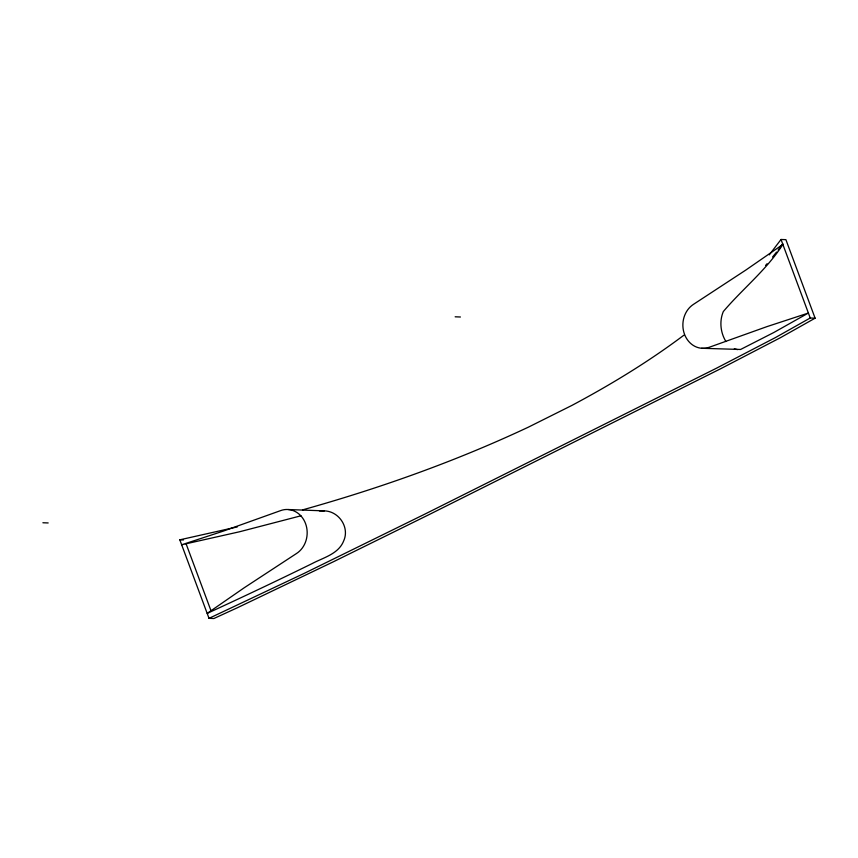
<?xml version="1.0" encoding="UTF-8"?>
<svg xmlns="http://www.w3.org/2000/svg" width="858" height="858" viewBox="0 0 858 858"><rect width="100%" height="100%" fill="white"/><g stroke="black" fill="none" stroke-linecap="round" stroke-linejoin="round"><path stroke-width="1.29" d="M237.301 526.909L179.815 539.821L209.02 618.339L213.889 618.521L237.591 607.646L333.515 561.711L429.3 514.5L721.16 368.479L780.512 337.644L815.1 318.179L785.896 239.661L781.027 239.479L769.294 254.858M778.131 250.053L782.786 243.811M772.565 257.003L776.554 252.08M765.593 265.444L767.063 263.749M683.837 335.231C648.541 361.733 610.735 384.716 571.814 405.459L528.421 427.134C455.727 461.282 379.815 488.256 302.52 509.899M815.1 318.179L810.231 317.996L775.643 337.462L716.291 368.296L424.431 514.328L304.558 573.208L209.02 618.339M300.997 515.787L239.586 531.756L181.66 544.776L223.23 531.145L280.512 510.649A23.52 20.474 -87.9 0 1 305.545 523.562A23.52 20.474 -87.9 0 1 296.46 553.539L244.273 587.73L207.175 613.395C242.364 597.211 277.37 580.651 312.13 563.588C323.369 557.603 338.62 554.021 343.726 540.787C349.785 527.359 338.889 511.207 324.356 510.875L288.47 509.545M701.576 348.273L740.583 349.474L773.798 332.518L808.386 313.041L766.816 326.673L709.534 347.168A23.52 20.474 -87.9 0 1 684.502 334.255A23.52 20.474 -87.9 0 1 693.586 304.279L745.774 270.098L782.871 244.423C766.623 269.873 742.47 288.91 723.315 311.561C719.24 321.192 720.463 332.711 725.943 341.538M319.433 510.939L324.356 510.875M455.158 316.795L460.424 316.999M42.9 522.758L48.166 522.951M179.815 539.821L183.473 539.961M734.319 348.831L737.462 349.614M781.027 239.479L810.231 317.996M186.079 543.747L211.111 611.046"/></g></svg>
